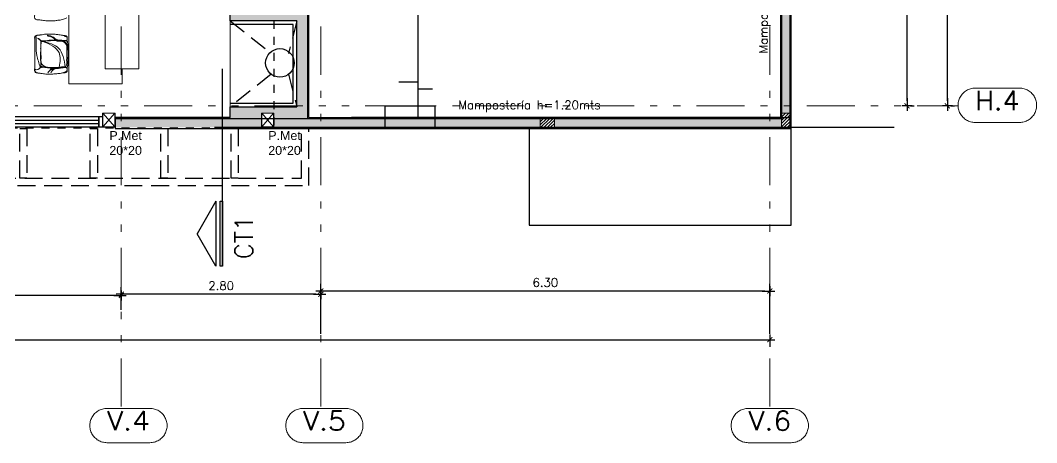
# Model space of a CAD drawing. Header units: metres. Extents: x 219 to 707, y -561 to -17.
# Drawn here: x 354.23 to 368.49, y -288.74 to -282.83 of the extents above; entities that cross this region are included whole.
import ezdxf
from ezdxf.enums import TextEntityAlignment as Align

# ---------------------------------------------------------------- set-up
doc = ezdxf.new("R2010")
doc.units = ezdxf.units.M
for name, pattern in [('CYPE_RAYA', [0.225, 0.1125, -0.1125]), ('CYPE_RAYAPUNTOPUNTO', [0.45, 0.225, -0.075, 0, -0.075, 0, -0.075]), ('HIDDEN', [0.375, 0.25, -0.125])]:
    doc.linetypes.add(name, pattern=pattern)
for name, color, linetype in [('A-Aberturas', 2, 'Continuous'), ('A-Muros', 4, 'Continuous'), ('A-Proyección', 1, 'HIDDEN'), ('A-Revoques', 1, 'Continuous'), ('A-Texto', 3, 'Continuous'), ('Dr Ejes en bloque', 4, 'Continuous'), ('DR SOLAPE PILARES', 7, 'Continuous'), ('Metalico', 1, 'Continuous'), ('PISO', 251, 'Continuous'), ('TCOTA', 1, 'Continuous')]:
    doc.layers.add(name, color=color, linetype=linetype)
for name, color, linetype, lineweight in [('A-Equipamiento', 251, 'Continuous', 5), ('COTAS_REF_LINEAS', 2, 'Continuous', 0), ('COTAS_REPLANTEO', 7, 'CYPE_RAYAPUNTOPUNTO', 0), ('PILAR_HORMIGON', 5, 'Continuous', 20)]:
    doc.layers.add(name, color=color, linetype=linetype, lineweight=lineweight)
doc.layers.add('M1-Muro Común 20', color=12, linetype='Continuous', transparency=0.5)
doc.styles.add('CYPETXT', font='romans', dxfattribs={"height": 0.2})
doc.styles.get("Standard").update_dxf_attribs({"font": 'arial.ttf'})
doc.styles.add('T12', font='romans.shx', dxfattribs={"height": 0.12})
doc.styles.add('T25', font='romans.shx', dxfattribs={"height": 0.25})
doc.dimstyles.new('DIM50', dxfattribs={"dimtxt": 0.12, "dimasz": 0.07, "dimexe": 0.1, "dimexo": 0.05, "dimgap": 0.06, "dimtad": 1, "dimzin": 4, "dimdsep": 46, "dimtxsty": 'T12', "dimblk1": 'COTA1', "dimblk2": 'COTA1', "dimsah": 1, "dimcen": 0.07, "dimclrt": 3, "dimadec": 0, "dimazin": 0, "dimtfac": 1, "dimtmove": 2, "dimatfit": 0, "dimldrblk": 'COTA1', "dimfxl": 1, "dimtolj": 1, "dimtzin": 4, "dimarcsym": 0})

# ---------------------------------------------------------------- blocks, each defined once
blk = doc.blocks.new('Flecha2')
for p, q in [((-0.35, -0.2), (0, 0)), ((0.35, -0.2), (0, 0)), ((-0.35, -0.2), (0.35, -0.2)), ((0.35, -0.25), (-0.35, -0.25)), ((-0.35, -0.25), (-0.35, -0.275)), ((-0.35, -0.275), (0.35, -0.275)), ((0.35, -0.275), (0.35, -0.25))]:
    blk.add_line(p, q)
blk = doc.blocks.new('A$C36438575')
for points in [[(-11.385, -0.115), (-11.385, -0.715), (-11.385, -0.915), (0.575, -0.915), (0.575, -0.115)], [(-11.285, -0.115), (-11.285, -0.715), (-11.285, -0.815), (0.475, -0.815), (0.475, -0.115)]]:
    blk.add_lwpolyline(points)
for points in [[(-10.297, -0.815), (-10.397, -0.815), (-10.397, -0.115), (-10.297, -0.115)], [(-9.309, -0.815), (-9.409, -0.815), (-9.409, -0.115), (-9.309, -0.115)], [(-8.32, -0.815), (-8.42, -0.815), (-8.42, -0.115), (-8.32, -0.115)], [(-7.332, -0.815), (-7.432, -0.815), (-7.432, -0.115), (-7.332, -0.115)], [(-6.344, -0.815), (-6.444, -0.815), (-6.444, -0.115), (-6.344, -0.115)], [(-5.355, -0.815), (-5.455, -0.815), (-5.455, -0.115), (-5.355, -0.115)], [(-4.367, -0.815), (-4.467, -0.815), (-4.467, -0.115), (-4.367, -0.115)], [(-3.379, -0.815), (-3.479, -0.815), (-3.479, -0.115), (-3.379, -0.115)], [(-2.39, -0.815), (-2.49, -0.815), (-2.49, -0.115), (-2.39, -0.115)], [(-1.402, -0.815), (-1.502, -0.815), (-1.502, -0.115), (-1.402, -0.115)], [(-0.413, -0.815), (-0.513, -0.815), (-0.513, -0.115), (-0.413, -0.115)]]:
    blk.add_lwpolyline(points, close=True)
blk = doc.blocks.new('FFAFAA')
at = {"layer": 'PILAR_HORMIGON', "color": 1}
for p, q in [((354.749, -234.896), (354.941, -234.729)), ((354.749, -234.729), (354.941, -234.896))]:
    blk.add_line(p, q, dxfattribs=at)
at = {"layer": 'PILAR_HORMIGON', "color": 5}
blk.add_lwpolyline([(354.745, -234.725), (354.945, -234.725), (354.945, -234.9), (354.745, -234.9), (354.745, -234.725)], dxfattribs=at)
blk.add_lwpolyline([(354.749, -234.729), (354.941, -234.729), (354.941, -234.896), (354.749, -234.896)], close=True, dxfattribs=at)
at = {"layer": 'PILAR_HORMIGON', "color": 1, "insert": (354.998, -234.804), "char_height": 0.125, "attachment_point": 1, "rotation": 90}
blk.add_mtext_dynamic_manual_height_columns('P.Met\\P20*20', width=0.01305, gutter_width=0.625, heights=[0], dxfattribs=at)
blk = doc.blocks.new('A$C2c186234')
at = {"layer": 'A-Proyección', "linetype": 'CYPE_RAYA'}
blk.add_lwpolyline([(-0.02, -2.167), (-0.02, -3.674), (-11.503, -3.675), (-11.503, 2.25), (-3.037, 2.25), (-0.02, 0.001), (-0.02, -2.014)], dxfattribs=at)
at = {"layer": 'PILAR_HORMIGON', "rotation": 270}
for p in [(232.475, 351.285), (234.705, 351.285)]:
    blk.add_blockref('FFAFAA', p, dxfattribs=at)
blk = doc.blocks.new('COTA1')
for p, q in [((-1.5, 0), (1, 0)), ((0, 1), (0, -1))]:
    blk.add_line(p, q)
at = {"const_width": 0.2}
blk.add_lwpolyline([(-0.5, -0.5), (0.5, 0.5)], dxfattribs=at)
blk = doc.blocks.new('*D848')
at = {"layer": 'Defpoints', "color": 0, "transparency": 16777216}
for p in [(125.778, 127.488), (125.778, 127.368), (129.927, 127.368)]:
    blk.add_point(p, dxfattribs=at)
at = {"layer": 'TCOTA', "color": 0, "lineweight": -2, "transparency": 16777216}
for p, q in [((125.778, 127.418), (125.778, 127.588)), ((129.927, 127.418), (129.927, 127.588)), ((129.857, 127.488), (125.848, 127.488))]:
    blk.add_line(p, q, dxfattribs=at)
at = {"layer": 'TCOTA', "color": 0, "lineweight": -2, "transparency": 16777216, "xscale": 0.07, "yscale": 0.07, "zscale": 0.07, "rotation": 180}
blk.add_blockref('COTA1', (125.778, 127.488), dxfattribs=at)
at = {"layer": 'TCOTA', "color": 0, "lineweight": -2, "transparency": 16777216, "xscale": 0.07, "yscale": 0.07, "zscale": 0.07}
blk.add_blockref('COTA1', (129.927, 127.488), dxfattribs=at)
at = {"layer": 'TCOTA', "color": 3, "transparency": 16777216, "insert": (127.853, 127.608), "char_height": 0.12, "attachment_point": 5, "style": 'T12'}
blk.add_mtext('\\A1;4.15', dxfattribs=at)
blk = doc.blocks.new('*D849')
at = {"layer": 'Defpoints', "color": 0, "transparency": 16777216}
for p in [(129.927, 127.506), (129.927, 127.238), (132.728, 127.238)]:
    blk.add_point(p, dxfattribs=at)
at = {"layer": 'TCOTA', "color": 0, "lineweight": -2, "transparency": 16777216}
for p, q in [((129.927, 127.288), (129.927, 127.606)), ((132.728, 127.288), (132.728, 127.606)), ((132.658, 127.506), (129.997, 127.506))]:
    blk.add_line(p, q, dxfattribs=at)
at = {"layer": 'TCOTA', "color": 0, "lineweight": -2, "transparency": 16777216, "xscale": 0.07, "yscale": 0.07, "zscale": 0.07, "rotation": 180}
blk.add_blockref('COTA1', (129.927, 127.506), dxfattribs=at)
at = {"layer": 'TCOTA', "color": 0, "lineweight": -2, "transparency": 16777216, "xscale": 0.07, "yscale": 0.07, "zscale": 0.07}
blk.add_blockref('COTA1', (132.728, 127.506), dxfattribs=at)
at = {"layer": 'TCOTA', "color": 3, "transparency": 16777216, "insert": (131.328, 127.626), "char_height": 0.12, "attachment_point": 5, "style": 'T12'}
blk.add_mtext('\\A1;2.80', dxfattribs=at)
blk = doc.blocks.new('*D850')
at = {"layer": 'Defpoints', "color": 0, "transparency": 16777216}
for p in [(132.728, 127.551), (132.728, 126.9), (139.028, 126.9)]:
    blk.add_point(p, dxfattribs=at)
at = {"layer": 'TCOTA', "color": 0, "lineweight": -2, "transparency": 16777216}
for p, q in [((132.728, 126.95), (132.728, 127.651)), ((138.958, 127.551), (132.798, 127.551)), ((139.028, 126.95), (139.028, 127.651))]:
    blk.add_line(p, q, dxfattribs=at)
at = {"layer": 'TCOTA', "color": 0, "lineweight": -2, "transparency": 16777216, "xscale": 0.07, "yscale": 0.07, "zscale": 0.07, "rotation": 180}
blk.add_blockref('COTA1', (132.728, 127.551), dxfattribs=at)
at = {"layer": 'TCOTA', "color": 0, "lineweight": -2, "transparency": 16777216, "xscale": 0.07, "yscale": 0.07, "zscale": 0.07}
blk.add_blockref('COTA1', (139.028, 127.551), dxfattribs=at)
at = {"layer": 'TCOTA', "color": 3, "transparency": 16777216, "insert": (135.878, 127.671), "char_height": 0.12, "attachment_point": 5, "style": 'T12'}
blk.add_mtext('\\A1;6.30', dxfattribs=at)
blk = doc.blocks.new('*D851')
at = {"layer": 'Defpoints', "color": 0, "transparency": 16777216}
for p in [(139.028, 126.993), (115.878, 126.868), (139.028, 126.868)]:
    blk.add_point(p, dxfattribs=at)
at = {"layer": 'TCOTA', "color": 0, "lineweight": -2, "transparency": 16777216}
for p, q in [((115.878, 126.918), (115.878, 126.968)), ((139.028, 126.943), (139.028, 126.768)), ((115.948, 126.868), (138.958, 126.868))]:
    blk.add_line(p, q, dxfattribs=at)
at = {"layer": 'TCOTA', "color": 0, "lineweight": -2, "transparency": 16777216, "xscale": 0.07, "yscale": 0.07, "zscale": 0.07, "rotation": 180}
blk.add_blockref('COTA1', (115.878, 126.868), dxfattribs=at)
at = {"layer": 'TCOTA', "color": 0, "lineweight": -2, "transparency": 16777216, "xscale": 0.07, "yscale": 0.07, "zscale": 0.07}
blk.add_blockref('COTA1', (139.028, 126.868), dxfattribs=at)
at = {"layer": 'TCOTA', "color": 3, "transparency": 16777216, "insert": (127.453, 126.988), "char_height": 0.12, "attachment_point": 5, "style": 'T12'}
blk.add_mtext('\\A1;23.15', dxfattribs=at)
blk = doc.blocks.new('*D842')
at = {"layer": 'Defpoints', "color": 0, "transparency": 16777216}
for p in [(140.954, 134.109), (140.954, 134.109), (140.954, 130.147)]:
    blk.add_point(p, dxfattribs=at)
at = {"layer": 'TCOTA', "color": 0, "lineweight": -2, "transparency": 16777216}
for p, q in [((141.004, 134.109), (141.054, 134.109)), ((140.954, 130.217), (140.954, 134.039)), ((141.004, 130.147), (141.054, 130.147))]:
    blk.add_line(p, q, dxfattribs=at)
at = {"layer": 'TCOTA', "color": 0, "lineweight": -2, "transparency": 16777216, "xscale": 0.07, "yscale": 0.07, "zscale": 0.07}
for p, rotation in [((140.954, 134.109), 90), ((140.954, 130.147), 270)]:
    blk.add_blockref('COTA1', p, dxfattribs=dict(at, rotation=rotation))
at = {"layer": 'TCOTA', "color": 3, "transparency": 16777216, "insert": (140.834, 132.128), "char_height": 0.12, "attachment_point": 5, "rotation": 90, "style": 'T12'}
blk.add_mtext('\\A1;3.96', dxfattribs=at)
blk = doc.blocks.new('*D843')
at = {"layer": 'Defpoints', "color": 0, "transparency": 16777216}
for p in [(141.52, 143.747), (141.52, 143.747), (141.52, 130.147)]:
    blk.add_point(p, dxfattribs=at)
at = {"layer": 'TCOTA', "color": 0, "lineweight": -2, "transparency": 16777216}
for p, q in [((141.52, 130.217), (141.52, 143.677)), ((141.57, 143.747), (141.62, 143.747)), ((141.57, 130.147), (141.62, 130.147))]:
    blk.add_line(p, q, dxfattribs=at)
at = {"layer": 'TCOTA', "color": 0, "lineweight": -2, "transparency": 16777216, "xscale": 0.07, "yscale": 0.07, "zscale": 0.07}
for p, rotation in [((141.52, 143.747), 90), ((141.52, 130.147), 270)]:
    blk.add_blockref('COTA1', p, dxfattribs=dict(at, rotation=rotation))
at = {"layer": 'TCOTA', "color": 3, "transparency": 16777216, "insert": (141.4, 136.947), "char_height": 0.12, "attachment_point": 5, "rotation": 90, "style": 'T12'}
blk.add_mtext('\\A1;13.60', dxfattribs=at)
blk = doc.blocks.new('DSADADASDAS')
at = {"layer": 'COTAS_REF_LINEAS'}
for points in [[(142.533, 130.395), (142.55, 130.394), (142.565, 130.393), (142.581, 130.39), (142.597, 130.386), (142.612, 130.381), (142.627, 130.376), (142.642, 130.369), (142.656, 130.361), (142.669, 130.353), (142.682, 130.343), (142.694, 130.333), (142.706, 130.321), (142.717, 130.31), (142.727, 130.297), (142.736, 130.284), (142.744, 130.27), (142.751, 130.256), (142.757, 130.241), (142.763, 130.226), (142.767, 130.21), (142.77, 130.195), (142.772, 130.179), (142.773, 130.163), (142.773, 130.147), (142.772, 130.131), (142.77, 130.115), (142.767, 130.099), (142.763, 130.084), (142.757, 130.068), (142.751, 130.054), (142.744, 130.039), (142.736, 130.026), (142.727, 130.012), (142.717, 130), (142.706, 129.988), (142.694, 129.977), (142.682, 129.966), (142.669, 129.957), (142.656, 129.948), (142.642, 129.94), (142.627, 129.934), (142.612, 129.928), (142.597, 129.923), (142.581, 129.919), (142.565, 129.917), (142.55, 129.915), (142.533, 129.915), (141.909, 129.915), (141.893, 129.915), (141.878, 129.917), (141.862, 129.919), (141.846, 129.923), (141.831, 129.928), (141.816, 129.934), (141.801, 129.94), (141.787, 129.948), (141.774, 129.957), (141.761, 129.966), (141.749, 129.977), (141.737, 129.988), (141.726, 130), (141.716, 130.012), (141.707, 130.026), (141.699, 130.039), (141.692, 130.054), (141.686, 130.068), (141.68, 130.084), (141.676, 130.099), (141.673, 130.115), (141.671, 130.131), (141.67, 130.147), (141.67, 130.163), (141.671, 130.179), (141.673, 130.195), (141.676, 130.21), (141.68, 130.226), (141.686, 130.241), (141.692, 130.256), (141.699, 130.27), (141.707, 130.284), (141.716, 130.297), (141.726, 130.31), (141.737, 130.321), (141.749, 130.333), (141.761, 130.343), (141.774, 130.353), (141.787, 130.361), (141.801, 130.369), (141.816, 130.376), (141.831, 130.381), (141.846, 130.386), (141.862, 130.39), (141.878, 130.393), (141.893, 130.394), (141.909, 130.395), (142.533, 130.395)], [(130.33, 125.906), (130.346, 125.905), (130.362, 125.904), (130.378, 125.901), (130.393, 125.897), (130.408, 125.893), (130.423, 125.887), (130.438, 125.88), (130.452, 125.872), (130.466, 125.864), (130.478, 125.854), (130.491, 125.844), (130.502, 125.833), (130.513, 125.821), (130.523, 125.808), (130.532, 125.795), (130.54, 125.781), (130.547, 125.767), (130.554, 125.752), (130.559, 125.737), (130.563, 125.722), (130.566, 125.706), (130.569, 125.69), (130.57, 125.674), (130.57, 125.658), (130.569, 125.642), (130.566, 125.626), (130.563, 125.61), (130.559, 125.595), (130.554, 125.58), (130.547, 125.565), (130.54, 125.551), (130.532, 125.537), (130.523, 125.524), (130.513, 125.511), (130.502, 125.499), (130.491, 125.488), (130.478, 125.478), (130.466, 125.468), (130.452, 125.459), (130.438, 125.452), (130.423, 125.445), (130.408, 125.439), (130.393, 125.435), (130.378, 125.431), (130.362, 125.428), (130.346, 125.427), (130.33, 125.426), (129.726, 125.426), (129.71, 125.427), (129.694, 125.428), (129.678, 125.431), (129.662, 125.435), (129.647, 125.439), (129.632, 125.445), (129.617, 125.452), (129.603, 125.459), (129.59, 125.468), (129.577, 125.478), (129.565, 125.488), (129.553, 125.499), (129.542, 125.511), (129.532, 125.524), (129.523, 125.537), (129.515, 125.551), (129.508, 125.565), (129.502, 125.58), (129.496, 125.595), (129.492, 125.61), (129.489, 125.626), (129.487, 125.642), (129.486, 125.658), (129.486, 125.674), (129.487, 125.69), (129.489, 125.706), (129.492, 125.722), (129.496, 125.737), (129.502, 125.752), (129.508, 125.767), (129.515, 125.781), (129.523, 125.795), (129.532, 125.808), (129.542, 125.821), (129.553, 125.833), (129.565, 125.844), (129.577, 125.854), (129.59, 125.864), (129.603, 125.872), (129.617, 125.88), (129.632, 125.887), (129.647, 125.893), (129.662, 125.897), (129.678, 125.901), (129.694, 125.904), (129.71, 125.905), (129.726, 125.906), (130.33, 125.906)], [(133.079, 125.906), (133.096, 125.905), (133.111, 125.904), (133.127, 125.901), (133.143, 125.897), (133.158, 125.893), (133.173, 125.887), (133.188, 125.88), (133.202, 125.872), (133.215, 125.864), (133.228, 125.854), (133.24, 125.844), (133.252, 125.833), (133.263, 125.821), (133.273, 125.808), (133.282, 125.795), (133.29, 125.781), (133.297, 125.767), (133.303, 125.752), (133.309, 125.737), (133.313, 125.722), (133.316, 125.706), (133.318, 125.69), (133.319, 125.674), (133.319, 125.658), (133.318, 125.642), (133.316, 125.626), (133.313, 125.61), (133.309, 125.595), (133.303, 125.58), (133.297, 125.565), (133.29, 125.551), (133.282, 125.537), (133.273, 125.524), (133.263, 125.511), (133.252, 125.499), (133.24, 125.488), (133.228, 125.478), (133.215, 125.468), (133.202, 125.459), (133.188, 125.452), (133.173, 125.445), (133.158, 125.439), (133.143, 125.435), (133.127, 125.431), (133.111, 125.428), (133.096, 125.427), (133.079, 125.426), (132.475, 125.426), (132.459, 125.427), (132.443, 125.428), (132.428, 125.431), (132.412, 125.435), (132.397, 125.439), (132.382, 125.445), (132.367, 125.452), (132.353, 125.459), (132.34, 125.468), (132.327, 125.478), (132.314, 125.488), (132.303, 125.499), (132.292, 125.511), (132.282, 125.524), (132.273, 125.537), (132.265, 125.551), (132.258, 125.565), (132.252, 125.58), (132.246, 125.595), (132.242, 125.61), (132.239, 125.626), (132.237, 125.642), (132.236, 125.658), (132.236, 125.674), (132.237, 125.69), (132.239, 125.706), (132.242, 125.722), (132.246, 125.737), (132.252, 125.752), (132.258, 125.767), (132.265, 125.781), (132.273, 125.795), (132.282, 125.808), (132.292, 125.821), (132.303, 125.833), (132.314, 125.844), (132.327, 125.854), (132.34, 125.864), (132.353, 125.872), (132.367, 125.88), (132.382, 125.887), (132.397, 125.893), (132.412, 125.897), (132.428, 125.901), (132.443, 125.904), (132.459, 125.905), (132.475, 125.906), (133.079, 125.906)], [(139.33, 125.906), (139.346, 125.905), (139.362, 125.904), (139.378, 125.901), (139.393, 125.897), (139.408, 125.893), (139.423, 125.887), (139.438, 125.88), (139.452, 125.872), (139.466, 125.864), (139.478, 125.854), (139.491, 125.844), (139.502, 125.833), (139.513, 125.821), (139.523, 125.808), (139.532, 125.795), (139.54, 125.781), (139.547, 125.767), (139.554, 125.752), (139.559, 125.737), (139.563, 125.722), (139.566, 125.706), (139.569, 125.69), (139.57, 125.674), (139.57, 125.658), (139.569, 125.642), (139.566, 125.626), (139.563, 125.61), (139.559, 125.595), (139.554, 125.58), (139.547, 125.565), (139.54, 125.551), (139.532, 125.537), (139.523, 125.524), (139.513, 125.511), (139.502, 125.499), (139.491, 125.488), (139.478, 125.478), (139.466, 125.468), (139.452, 125.459), (139.438, 125.452), (139.423, 125.445), (139.408, 125.439), (139.393, 125.435), (139.378, 125.431), (139.362, 125.428), (139.346, 125.427), (139.33, 125.426), (138.726, 125.426), (138.71, 125.427), (138.694, 125.428), (138.678, 125.431), (138.662, 125.435), (138.647, 125.439), (138.632, 125.445), (138.617, 125.452), (138.603, 125.459), (138.59, 125.468), (138.577, 125.478), (138.565, 125.488), (138.553, 125.499), (138.542, 125.511), (138.532, 125.524), (138.523, 125.537), (138.515, 125.551), (138.508, 125.565), (138.502, 125.58), (138.496, 125.595), (138.492, 125.61), (138.489, 125.626), (138.487, 125.642), (138.486, 125.658), (138.486, 125.674), (138.487, 125.69), (138.489, 125.706), (138.492, 125.722), (138.496, 125.737), (138.502, 125.752), (138.508, 125.767), (138.515, 125.781), (138.523, 125.795), (138.532, 125.808), (138.542, 125.821), (138.553, 125.833), (138.565, 125.844), (138.577, 125.854), (138.59, 125.864), (138.603, 125.872), (138.617, 125.88), (138.632, 125.887), (138.647, 125.893), (138.662, 125.897), (138.678, 125.901), (138.694, 125.904), (138.71, 125.905), (138.726, 125.906), (139.33, 125.906)]]:
    blk.add_lwpolyline(points, close=True, dxfattribs=at)
at = {"layer": 'COTAS_REPLANTEO', "ltscale": 3}
for p, q in [((129.927, 125.933, -0.525), (129.927, 146.478, -0.525)), ((132.728, 125.933, -0.525), (132.728, 146.478, -0.525)), ((139.028, 125.933, -0.525), (139.028, 146.478, -0.525)), ((110.098, 130.147, -0.525), (141.67, 130.147, -0.525))]:
    blk.add_line(p, q, dxfattribs=at)
at = {"layer": 'DR SOLAPE PILARES', "elevation": -0.525}
blk.add_lwpolyline([(133.628, 130.145), (134.328, 130.145), (134.328, 129.845), (133.628, 129.845)], close=True, dxfattribs=at)
at = {"layer": 'COTAS_REF_LINEAS', "style": 'CYPETXT'}
for s, width, p, p2 in [('H.4', 0.9828, (141.909, 130.088, -0.525), (142.533, 130.088, -0.525)), ('V.4', 1.034022, (129.726, 125.599, -0.525), (130.33, 125.599, -0.525)), ('V.5', 1.057, (132.475, 125.599, -0.525), (133.079, 125.599, -0.525)), ('V.6', 1.057, (138.726, 125.599, -0.525), (139.33, 125.599, -0.525))]:
    blk.add_text(s, height=0.2667, dxfattribs=dict(at, width=width)).set_placement(p, p2, align=Align.FIT)
at = {"layer": 'TCOTA'}
for base, p1, p2, picture, middle in [((141.52, 143.747, -0.525), (141.52, 130.147, -0.525), (141.52, 143.747, -0.525), '*D843', (141.4, 136.947, -0.525)), ((140.954, 134.109, -0.525), (140.954, 130.147, -0.525), (140.954, 134.109, -0.525), '*D842', (140.834, 132.128, -0.525))]:
    dim = blk.add_linear_dim(base=base, p1=p1, p2=p2, angle=90, dimstyle='DIM50', dxfattribs=at)
    dim.commit()
    dim.dimension.update_dxf_attribs({"geometry": picture, "text_midpoint": middle})
for base, p1, p2, picture, middle in [((125.778, 127.488, -0.525), (129.927, 127.368, -0.525), (125.778, 127.368, -0.525), '*D848', (127.853, 127.608, -0.525)), ((129.927, 127.506, -0.525), (132.728, 127.238, -0.525), (129.927, 127.238, -0.525), '*D849', (131.328, 127.626, -0.525)), ((132.728, 127.551, -0.525), (139.028, 126.9, -0.525), (132.728, 126.9, -0.525), '*D850', (135.878, 127.671, -0.525)), ((139.028, 126.868, -0.525), (115.878, 126.868, -0.525), (139.028, 126.993, -0.525), '*D851', (127.453, 126.988, -0.525))]:
    dim = blk.add_linear_dim(base=base, p1=p1, p2=p2, dimstyle='DIM50', dxfattribs=at)
    dim.commit()
    dim.dimension.update_dxf_attribs({"geometry": picture, "text_midpoint": middle})

msp = doc.modelspace()

# ---------------------------------------------------------------- hatches: boundary and pattern name
at = {"layer": 'M1-Muro Común 20', "transparency": 33554687}
h = msp.add_hatch(color=256, dxfattribs=at)
h.dxf.hatch_style = 1
h.paths.add_polyline_path([(361.53, -270.341), (358.796, -270.341), (358.796, -270.461), (361.53, -270.461)])
h.paths.add_polyline_path([(364.83, -270.341), (361.73, -270.341), (361.73, -270.461), (364.83, -270.461)])
h.paths.add_polyline_path([(365.03, -270.461), (364.91, -270.461), (364.91, -273.678), (365.03, -273.678)])
h.paths.add_polyline_path([(365.411, -273.76), (365.03, -273.759), (365.03, -273.879), (365.411, -273.88)])
h.paths.add_polyline_path([(365.531, -273.961), (365.411, -273.961), (365.411, -280.076), (365.531, -280.076), (365.531, -277.119), (365.426, -277.119), (365.426, -276.919), (365.531, -276.919)])
h.paths.add_polyline_path([(365.411, -280.156), (365.03, -280.156), (365.03, -280.356), (365.03, -284.125), (365.03, -284.125), (365.03, -284.19), (365.045, -284.19), (365.045, -280.291), (365.546, -280.291), (365.546, -277.119), (365.531, -277.119), (365.531, -280.076), (365.531, -280.076), (365.531, -280.276), (365.411, -280.276)])
h.paths.add_polyline_path([(365.03, -280.356), (364.91, -280.356), (364.91, -284.125), (365.03, -284.125)])
h.paths.add_polyline_path([(364.91, -284.205), (361.723, -284.205), (361.723, -284.325), (364.91, -284.325)])
h.paths.add_polyline_path([(346.315, -284.325), (346.315, -284.325), (346.315, -284.205), (343.98, -284.205), (343.98, -284.325)])
h.paths.add_polyline_path([(341.365, -280.384), (341.245, -280.384), (341.245, -284.324), (343.78, -284.325), (343.78, -284.205), (341.365, -284.204)])
h = msp.add_hatch(color=256, dxfattribs=at)
h.dxf.hatch_style = 1
h.paths.add_polyline_path([(355.557, -284.205), (355.557, -284.325), (357.067, -284.325), (357.067, -284.205)])
h.paths.add_polyline_path([(357.067, -284.205), (357.067, -284.325), (357.613, -284.325), (357.613, -284.205)])
h.paths.add_polyline_path([(361.523, -284.325), (361.523, -284.205), (357.788, -284.205), (357.788, -284.325)])
h.paths.add_polyline_path([(358.26, -284.205), (358.26, -282.68), (357.173, -282.68), (357.173, -282.831), (358.11, -282.833), (358.11, -284.04), (357.788, -284.04), (357.788, -284.205)])
h.paths.add_polyline_path([(357.791, -279.201), (357.791, -280.665), (357.961, -280.665), (357.961, -279.216), (357.961, -279.031), (357.191, -279.031), (357.191, -279.201)])
h = msp.add_hatch(color=256, dxfattribs=at)
h.dxf.hatch_style = 1
h.paths.add_polyline_path([(357.613, -284.205), (357.613, -284.125), (357.788, -284.125), (357.788, -284.04), (357.173, -284.039), (357.173, -284.19), (357.067, -284.19), (357.067, -284.205)])
at = {"layer": 'PILAR_HORMIGON'}
h = msp.add_hatch(dxfattribs=at)
h.set_pattern_fill('ANSI31', color=1, scale=0.01)
h.paths.add_polyline_path([(364.91, -284.125), (364.91, -284.325), (365.03, -284.325), (365.03, -284.125)])
h.paths.add_polyline_path([(365.426, -276.919), (365.426, -277.119), (365.546, -277.119), (365.546, -276.919)])
h.paths.add_polyline_path([(365.411, -280.076), (365.411, -280.276), (365.531, -280.276), (365.531, -280.076)])
h.paths.add_polyline_path([(364.91, -280.156), (364.91, -280.356), (365.03, -280.356), (365.03, -280.156)])
h.paths.add_polyline_path([(365.411, -273.761), (365.411, -273.961), (365.531, -273.961), (365.531, -273.761)])
h.paths.add_polyline_path([(364.91, -273.678), (364.91, -273.878), (365.03, -273.878), (365.03, -273.678)])
h.paths.add_polyline_path([(361.53, -270.461), (361.73, -270.461), (361.73, -270.341), (361.53, -270.341)])
h.paths.add_polyline_path([(364.83, -270.461), (365.03, -270.461), (365.03, -270.341), (364.83, -270.341)])
h.paths.add_polyline_path([(361.723, -284.205), (361.523, -284.205), (361.523, -284.325), (361.723, -284.325)])
h.paths.add_polyline_path([(343.98, -284.204), (343.78, -284.204), (343.78, -284.324), (343.98, -284.324)])
h.paths.add_polyline_path([(341.445, -284.204), (341.245, -284.204), (341.245, -284.324), (341.445, -284.324)])
h.paths.add_polyline_path([(359.407, -280.665), (359.407, -280.865), (359.607, -280.865), (359.607, -282.465), (358.007, -282.465), (358.007, -280.865), (358.208, -280.865), (358.208, -280.665), (357.807, -280.665), (357.807, -282.665), (359.807, -282.665), (359.807, -280.665)])

# ---------------------------------------------------------------- linework, layer by layer
at = {"layer": 'A-Aberturas', "color": 1}
msp.add_lwpolyline([(352.382, -284.175), (355.332, -284.175), (355.332, -284.325), (352.382, -284.325)], close=True, dxfattribs=at)
at = {"layer": 'A-Aberturas'}
for points in [[(352.432, -284.225), (355.332, -284.225), (355.332, -284.275), (352.432, -284.275)], [(355.332, -284.175), (355.382, -284.175), (355.382, -284.325), (355.332, -284.325)]]:
    msp.add_lwpolyline(points, close=True, dxfattribs=at)
at = {"layer": 'A-Equipamiento'}
for p, q in [((354.911, -280.718, 0), (354.911, -283.715, 0)), ((355.421, -280.963, 0), (355.421, -283.505, 0)), ((355.891, -280.963, 0), (355.891, -283.505, 0)), ((357.173, -282.831, 0), (357.173, -284.039, 0)), ((355.891, -283.505, 0), (355.421, -283.505, 0)), ((355.656, -283.505, 0), (355.656, -283.715, 0)), ((355.656, -283.715, 0), (354.911, -283.715, 0))]:
    msp.add_line(p, q, dxfattribs=at)
at = {"layer": 'A-Equipamiento', "elevation": 0}
msp.add_lwpolyline([(357.173, -284.039), (358.11, -284.039), (358.11, -282.833), (357.173, -282.833)], close=True, dxfattribs=at)
at = {"layer": 'A-Equipamiento'}
for points in [[(354.507, -282.286, 0), (354.474, -282.288, 0), (354.453, -282.294, 0), (354.438, -282.31, 0), (354.433, -282.326, 0), (354.431, -282.353, 0), (354.431, -282.393, 0), (354.431, -282.512, 0), (354.43, -282.624, 0), (354.43, -282.711, 0), (354.429, -282.763, 0), (354.433, -282.799, 0), (354.441, -282.808, 0), (354.458, -282.817, 0), (354.486, -282.82, 0), (354.518, -282.822, 0), (354.586, -282.833, 0), (354.649, -282.834, 0), (354.716, -282.831, 0), (354.769, -282.824, 0), (354.834, -282.812, 0), (354.882, -282.789, 0)], [(354.506, -283.566, 0), (354.474, -283.564, 0), (354.453, -283.557, 0), (354.438, -283.542, 0), (354.433, -283.526, 0), (354.431, -283.499, 0), (354.431, -283.458, 0), (354.431, -283.34, 0), (354.43, -283.228, 0), (354.43, -283.14, 0), (354.43, -283.089, 0), (354.433, -283.053, 0), (354.442, -283.044, 0), (354.459, -283.034, 0), (354.487, -283.032, 0), (354.518, -283.03, 0), (354.587, -283.019, 0), (354.649, -283.019, 0), (354.716, -283.022, 0), (354.77, -283.028, 0), (354.835, -283.04, 0), (354.883, -283.064, 0)], [(354.507, -283.033, 0), (354.474, -283.034, 0), (354.453, -283.041, 0), (354.438, -283.056, 0), (354.433, -283.073, 0), (354.431, -283.099, 0), (354.431, -283.14, 0), (354.431, -283.259, 0), (354.43, -283.371, 0), (354.43, -283.458, 0), (354.429, -283.509, 0), (354.433, -283.545, 0), (354.441, -283.555, 0), (354.458, -283.564, 0), (354.486, -283.566, 0), (354.518, -283.569, 0), (354.586, -283.58, 0), (354.649, -283.58, 0), (354.716, -283.577, 0), (354.769, -283.571, 0), (354.834, -283.559, 0), (354.882, -283.536, 0)], [(354.507, -283.482, 0), (354.461, -283.317, 0), (354.452, -283.058, 0)], [(354.469, -283.516, 0), (354.497, -283.502, 0), (354.509, -283.479, 0), (354.515, -283.465, 0), (354.515, -283.385, 0), (354.515, -283.321, 0), (354.515, -283.221, 0), (354.518, -283.167, 0), (354.519, -283.137, 0), (354.509, -283.108, 0), (354.497, -283.088, 0), (354.467, -283.077, 0)], [(354.48, -283.081, 0), (354.512, -283.106, 0), (354.537, -283.114, 0), (354.584, -283.112, 0), (354.679, -283.102, 0), (354.829, -283.108, 0), (354.859, -283.111, 0), (354.885, -283.1, 0), (354.885, -283.088, 0), (354.885, -283.054, 0), (354.877, -283.048, 0), (354.867, -283.042, 0), (354.846, -283.039, 0), (354.823, -283.037, 0), (354.786, -283.031, 0)], [(354.843, -283.119, 0), (354.814, -283.114, 0), (354.763, -283.109, 0), (354.69, -283.109, 0), (354.652, -283.112, 0), (354.583, -283.117, 0), (354.545, -283.121, 0), (354.531, -283.121, 0), (354.52, -283.126, 0), (354.517, -283.132, 0), (354.517, -283.163, 0), (354.514, -283.206, 0), (354.514, -283.255, 0), (354.511, -283.298, 0), (354.511, -283.338, 0), (354.514, -283.401, 0), (354.517, -283.422, 0)], [(354.539, -283.119, 0), (354.765, -283.216, 0), (354.859, -283.482, 0)], [(354.545, -283.121, 0), (354.772, -283.279, 0), (354.775, -283.484, 0)], [(354.606, -283.045, 0), (354.703, -283.081, 0), (354.726, -283.098, 0)], [(354.607, -283.032, 0), (354.692, -283.063, 0), (354.735, -283.101, 0)], [(354.701, -283.092, 0), (354.862, -283.149, 0), (354.901, -283.3, 0)], [(354.739, -283.489, 0), (354.807, -283.479, 0), (354.833, -283.478, 0), (354.867, -283.472, 0), (354.877, -283.452, 0), (354.878, -283.383, 0), (354.881, -283.337, 0), (354.882, -283.228, 0), (354.881, -283.182, 0), (354.876, -283.146, 0), (354.847, -283.128, 0), (354.798, -283.119, 0), (354.717, -283.109, 0)], [(354.523, -283.321, 0), (354.53, -283.44, 0), (354.633, -283.494, 0)], [(354.434, -283.513, 0), (354.459, -283.519, 0), (354.489, -283.506, 0), (354.515, -283.485, 0)], [(354.48, -283.517, 0), (354.512, -283.493, 0), (354.537, -283.485, 0), (354.584, -283.487, 0), (354.679, -283.497, 0), (354.829, -283.491, 0), (354.859, -283.488, 0), (354.885, -283.499, 0), (354.885, -283.511, 0), (354.885, -283.545, 0), (354.876, -283.551, 0), (354.866, -283.557, 0), (354.845, -283.561, 0), (354.822, -283.562, 0), (354.786, -283.569, 0)], [(354.766, -283.502, 0), (354.715, -283.505, 0), (354.688, -283.511, 0), (354.663, -283.519, 0), (354.633, -283.537, 0), (354.614, -283.562, 0)], [(354.729, -283.499, 0), (354.68, -283.504, 0), (354.656, -283.508, 0), (354.647, -283.513, 0)], [(354.755, -283.501, 0), (354.718, -283.508, 0), (354.7, -283.516, 0), (354.679, -283.528, 0), (354.665, -283.547, 0), (354.657, -283.56, 0)]]:
    msp.add_spline(points, degree=3, dxfattribs=at)
at = {"layer": 'A-Equipamiento', "start_tangent": (-0.000942, -1), "end_tangent": (-0.998397, 0.056605)}
msp.add_spline([(354.515, -283.393, 0), (354.515, -283.411, 0), (354.515, -283.45, 0), (354.518, -283.462, 0), (354.521, -283.471, 0), (354.537, -283.477, 0), (354.559, -283.479, 0), (354.579, -283.48, 0), (354.611, -283.484, 0), (354.654, -283.485, 0), (354.717, -283.488, 0), (354.752, -283.488, 0), (354.786, -283.488, 0), (354.83, -283.487, 0), (354.858, -283.485, 0), (354.874, -283.487, 0), (354.885, -283.482, 0), (354.89, -283.473, 0), (354.893, -283.459, 0), (354.896, -283.421, 0), (354.897, -283.349, 0), (354.898, -283.272, 0), (354.895, -283.172, 0), (354.892, -283.136, 0), (354.888, -283.123, 0), (354.882, -283.117, 0), (354.869, -283.117, 0), (354.842, -283.112, 0), (354.826, -283.109, 0), (354.794, -283.104, 0)], degree=3, dxfattribs=at)
at = {"layer": 'A-Equipamiento'}
msp.add_open_spline([(354.838, -283.119, 0), (354.822, -283.117, 0), (354.788, -283.12, 0), (354.756, -283.118, 0), (354.74, -283.117, 0)], degree=3, knots=[61.552032, 61.552032, 61.552032, 61.552032, 69.026817, 76.133616, 76.133616, 76.133616, 76.133616], dxfattribs=at)
at = {"layer": 'A-Muros'}
for p, q in [((364.91, -280.141), (364.91, -284.205)), ((365.03, -284.325), (365.03, -280.291)), ((364.91, -284.205), (355.557, -284.205)), ((356.953, -284.325), (366.493, -284.325))]:
    msp.add_line(p, q, dxfattribs=at)
at = {"layer": 'A-Muros', "elevation": 0}
for points in [[(357.173, -284.19), (357.173, -284.039), (358.11, -284.04), (358.11, -282.833), (357.173, -282.831), (357.173, -282.68), (358.26, -282.68), (358.26, -284.205)], [(357.173, -284.039), (358.109, -284.039), (358.109, -282.833), (357.173, -282.833)], [(357.173, -283.989), (358.059, -283.989), (358.059, -282.883), (357.173, -282.883)]]:
    msp.add_lwpolyline(points, dxfattribs=at)
at = {"layer": 'A-Revoques', "transparency": 33554687}
for p, q in [((364.895, -280.141), (364.895, -284.19)), ((365.045, -284.34), (365.045, -280.291)), ((358.275, -284.19, 0), (358.275, -282.665)), ((358.275, -284.19, 0), (365.045, -284.19)), ((364.895, -284.19), (358.875, -284.19)), ((355.557, -284.34), (365.045, -284.34))]:
    msp.add_line(p, q, dxfattribs=at)
msp.add_lwpolyline([(357.173, -284.19), (355.557, -284.19), (355.557, -284.34)], dxfattribs=at)
at = {"layer": 'A-Texto'}
msp.add_line((357.067, -286.272, 0), (357.067, -283.508, 0), dxfattribs=at)
at = {"layer": 'Metalico', "linetype": 'HIDDEN'}
for p, q in [((357.173, -282.833, 0), (357.75, -283.29, 0)), ((358.11, -282.833, 0), (357.992, -283.289, 0)), ((357.75, -283.582, 0), (357.173, -284.039, 0)), ((357.992, -283.582, 0), (358.11, -284.04, 0))]:
    msp.add_line(p, q, dxfattribs=at)
at = {"layer": 'Metalico'}
msp.add_circle((357.871, -283.423, 0), 0.2, dxfattribs=at)
at = {"layer": 'PILAR_HORMIGON'}
for points in [[(361.723, -284.205), (361.523, -284.205), (361.523, -284.325), (361.723, -284.325)], [(364.91, -284.125), (364.91, -284.325), (365.03, -284.325), (365.03, -284.125)]]:
    msp.add_lwpolyline(points, close=True, dxfattribs=at)
at = {"layer": 'PISO'}
for p, q in [((359.807, -282.665), (359.807, -284.19)), ((359.538, -283.688), (359.807, -283.688)), ((359.807, -283.688), (359.807, -283.788)), ((359.807, -283.788), (360.012, -283.788))]:
    msp.add_line(p, q, dxfattribs=at)
at = {"layer": 'TCOTA'}
msp.add_lwpolyline([(361.37, -284.34), (361.37, -285.696), (365.045, -285.696), (365.045, -284.34)], dxfattribs=at)

# ---------------------------------------------------------------- block references
msp.add_blockref('A$C2c186234', (357.807, -280.665))
at = {"layer": 'A-Proyección'}
msp.add_blockref('A$C36438575', (357.7, -284.225), dxfattribs=at)
at = {"layer": 'A-Texto', "xscale": -1.3, "yscale": 1.3, "zscale": 1.3, "rotation": 90}
msp.add_blockref('Flecha2', (356.71, -285.817, 0), dxfattribs=at)
at = {"layer": 'Dr Ejes en bloque'}
msp.add_blockref('DSADADASDAS', (225.718, -414.171, 0.525), dxfattribs=at)

# ---------------------------------------------------------------- texts
at = {"layer": 'A-Texto'}
for s, height, style, p in [('Mampostería h=1.20mts', 0.12, 'T12', (364.716, -283.293, 0)), ('CT1', 0.25, 'T25', (357.489, -286.174, 0))]:
    msp.add_text(s, height=height, rotation=90, dxfattribs=dict(at, style=style)).set_placement(p)
at = {"layer": 'A-Texto', "style": 'T12'}
msp.add_text('Mampostería h=1.20mts', height=0.12, dxfattribs=at).set_placement((360.375, -284.072))

doc.saveas('drawing.dxf')
